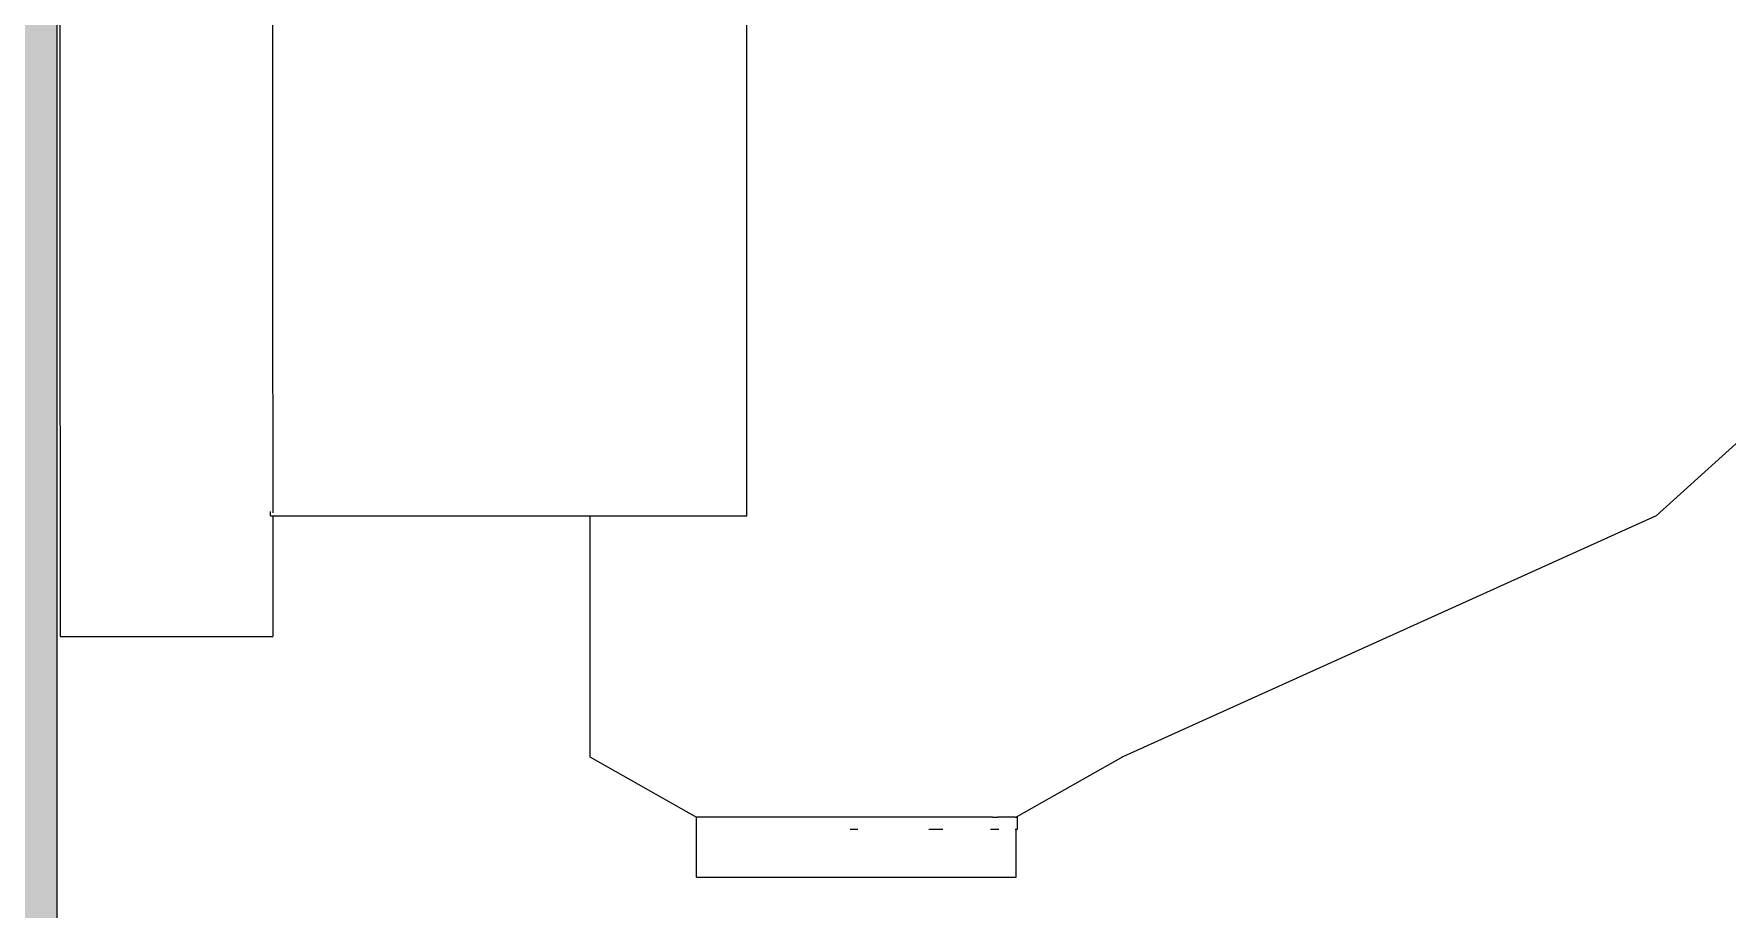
# Model space of a CAD drawing. Header units: millimetres. Extents: x -46169 to 247764, y -86316 to 18123.
# Drawn here: x 237436.7 to 237637.4, y -82491.3 to -82387.5 of the extents above; entities that cross this region are included whole.
import ezdxf

# ---------------------------------------------------------------- set-up
doc = ezdxf.new("R2010")
doc.units = ezdxf.units.MM
doc.header["$MEASUREMENT"] = 0
doc.linetypes.add('Wipeout_Contour', pattern=[1000, 0, -1000])
for name, color, linetype in [('New_A-20-M_Roof', 7, 'Continuous'), ('New_A-25-M_Wall_Int', 7, 'Continuous'), ('New_A-35-M_FFE_Sanitary', 7, 'Continuous')]:
    doc.layers.add(name, color=color, linetype=linetype)
for name, color, linetype, lineweight, true_color in [('New_A-25-M_Wall_Int_Pen_No__107', 7, 'Continuous', 15, 0xa6a6a6), ('New_A-25-M_Wall_Int_Pen_No__27', 7, 'Continuous', 50, 0x2a2a2a), ('New_A-35-M_FFE_Sanitary_Pen_No__75', 7, 'Continuous', 20, 0x606060)]:
    doc.layers.add(name, color=color, linetype=linetype, lineweight=lineweight, true_color=true_color)

# ---------------------------------------------------------------- blocks, each defined once
blk = doc.blocks.new('Section Elem_81_5', base_point=(221877.12, -83027.49))
at = {"color": 254, "linetype": 'Wipeout_Contour', "lineweight": 0, "ltscale": 997328.976935}
blk.add_wipeout([(240783.96, -79427.49), (230618.33, -82957.6), (230624.49, -82975.35), (240841.25, -79427.49)], dxfattribs=at).dxf.layer = 'New_A-20-M_Roof'
blk = doc.blocks.new('Section Elem_119_5', base_point=(221877.12, -83027.49))
at = {"layer": 'New_A-25-M_Wall_Int_Pen_No__107', "linetype": 'Continuous', "lineweight": 0, "true_color": 0xd2d2d2}
blk.add_hatch(color=254, dxfattribs=at).paths.add_polyline_path([(237439.54, -83027.49), (237439.54, -81053.99), (237364.54, -81053.99), (237364.54, -81045.39), (237427.83, -81045.39), (237433.28, -81043.16), (237435.54, -81037.79), (237435.54, -80827.49), (237339.54, -80827.49), (237339.54, -83027.49)])
at = {"layer": 'New_A-25-M_Wall_Int_Pen_No__27', "linetype": 'Continuous'}
blk.add_line((237439.54, -81053.99), (237439.54, -83027.49), dxfattribs=at)
blk = doc.blocks.new('Section Elem_120_5', base_point=(221877.12, -83027.49))
at = {"color": 254, "linetype": 'Wipeout_Contour', "lineweight": 0, "ltscale": 19620256.52847165}
blk.add_wipeout([(237439.54, -82367.43), (237439.54, -83027.49), (237514.72, -83027.49), (237514.72, -82894.33), (237496.07, -82883.78), (237494.42, -82901.79), (237458.42, -82901.79), (237458.42, -82697.49), (237668.44, -82697.49), (237668.44, -82722.49), (237665.65, -82722.49), (237665.65, -82724.49), (237668.44, -82724.49), (237668.44, -83027.49), (237974.37, -83027.49), (237974.37, -80927.49), (238975.38, -80927.49), (238974.61, -80921.65), (238974.61, -80910.99), (238994.57, -80910.99), (238994.57, -80920.34), (238995, -80923.56), (238995.99, -80925.95), (238997.56, -80928), (238999.61, -80929.58), (239002, -80930.57), (239005.21, -80930.99), (239018.46, -80930.99), (239018.46, -80757.52), (237439.54, -80757.52), (237439.54, -81607.71), (237444.94, -81607.71), (237444.94, -81617.49), (237450.5, -81617.49), (237463.3, -81618.93), (237476, -81623.38), (237487.38, -81630.53), (237496.9, -81640.04), (237504.05, -81651.43), (237508.49, -81664.13), (237509.94, -81676.93), (237509.94, -82178.05), (237508.49, -82190.86), (237504.05, -82203.55), (237496.9, -82214.94), (237487.38, -82224.45), (237476, -82231.6), (237463.3, -82236.05), (237450.5, -82237.49), (237444.94, -82237.49), (237444.94, -82247.49), (237439.54, -82247.49), (237439.54, -82287.49), (237739.57, -82287.49), (237739.57, -82330.35), (237723.77, -82330.35), (237692.18, -82387.49), (237628.99, -82444.63), (237565.8, -82473.2), (237553.14, -82480.35), (237553.3, -82480.35), (237553.3, -82481.78), (237553.14, -82481.78), (237553.14, -82487.49), (237515.27, -82487.49), (237515.27, -82480.35), (237502.61, -82473.2), (237502.61, -82444.63), (237465.08, -82444.63), (237465.07, -82451.78), (237465.07, -82444.63), (237465.04, -82444.63), (237465.04, -82458.92), (237439.83, -82458.92), (237439.81, -82451.78), (237439.8, -82416.06), (237439.79, -82387.49), (237439.79, -82367.43)], dxfattribs=at).dxf.layer = 'New_A-25-M_Wall_Int'
at = {"color": 254, "linetype": 'Wipeout_Contour', "lineweight": 0, "ltscale": 754114.901111}
blk.add_wipeout([(237465.02, -82444.63), (237465.03, -82451.78), (237465.03, -82453.91)], dxfattribs=at).dxf.layer = 'New_A-25-M_Wall_Int'
blk = doc.blocks.new('Section Elem_166_5', base_point=(221877.12, -83027.49))
at = {"color": 254, "linetype": 'Wipeout_Contour', "lineweight": 0, "ltscale": 1759324.016935136}
blk.add_wipeout([(237439.79, -82367.43), (237439.79, -82387.49), (237465.01, -82387.49), (237465.01, -82357.49), (237460.7, -82357.49), (237444.54, -82357.49), (237444.54, -82367.43)], dxfattribs=at).dxf.layer = 'New_A-35-M_FFE_Sanitary'
at = {"color": 254, "linetype": 'Wipeout_Contour', "lineweight": 0, "ltscale": 754576.833708}
blk.add_wipeout([(237664.38, -82387.49), (237650.01, -82387.49), (237625.44, -82416.06)], dxfattribs=at).dxf.layer = 'New_A-35-M_FFE_Sanitary'
at = {"color": 254, "linetype": 'Wipeout_Contour', "lineweight": 0, "ltscale": 1005375.124087493}
blk.add_wipeout([(237439.79, -82387.49), (237439.8, -82416.06), (237465.01, -82416.06), (237465.01, -82387.49)], dxfattribs=at).dxf.layer = 'New_A-35-M_FFE_Sanitary'
at = {"color": 254, "linetype": 'Wipeout_Contour', "lineweight": 0, "ltscale": 754574.926599}
blk.add_wipeout([(237664.38, -82387.49), (237625.44, -82416.06), (237637.42, -82416.06)], dxfattribs=at).dxf.layer = 'New_A-35-M_FFE_Sanitary'
at = {"layer": 'New_A-35-M_FFE_Sanitary_Pen_No__75', "linetype": 'Continuous'}
blk.add_line((237439.79, -82367.43), (237439.79, -82387.49), dxfattribs=at)
at = {"color": 254, "linetype": 'Wipeout_Contour', "lineweight": 0, "ltscale": 754534.921938}
blk.add_wipeout([(237650.01, -82387.49), (237633.62, -82387.49), (237611.78, -82416.06)], dxfattribs=at).dxf.layer = 'New_A-35-M_FFE_Sanitary'
at = {"color": 254, "linetype": 'Wipeout_Contour', "lineweight": 0, "ltscale": 2010894.06674585}
blk.add_wipeout([(237465.01, -82416.06), (237439.8, -82416.06), (237439.81, -82451.78), (237465.03, -82451.78), (237465.02, -82444.63), (237464.76, -82444.63), (237464.76, -82444.19), (237465.02, -82444.19)], dxfattribs=at).dxf.layer = 'New_A-35-M_FFE_Sanitary'
at = {"layer": 'New_A-35-M_FFE_Sanitary_Pen_No__75', "linetype": 'Continuous'}
blk.add_line((237439.79, -82387.49), (237439.8, -82416.06), dxfattribs=at)
at = {"color": 254, "linetype": 'Wipeout_Contour', "lineweight": 0, "ltscale": 754537.084407}
blk.add_wipeout([(237650.01, -82387.49), (237611.78, -82416.06), (237625.44, -82416.06)], dxfattribs=at).dxf.layer = 'New_A-35-M_FFE_Sanitary'
at = {"color": 254, "linetype": 'Wipeout_Contour', "lineweight": 0, "ltscale": 1005445.486772151}
blk.add_wipeout([(237465.03, -82451.78), (237439.81, -82451.78), (237439.83, -82458.92), (237465.04, -82458.92)], dxfattribs=at).dxf.layer = 'New_A-35-M_FFE_Sanitary'
at = {"layer": 'New_A-35-M_FFE_Sanitary_Pen_No__75', "linetype": 'Continuous'}
for p, q in [((237439.8, -82416.06), (237439.81, -82451.78)), ((237439.81, -82451.78), (237439.83, -82458.92))]:
    blk.add_line(p, q, dxfattribs=at)
at = {"color": 254, "linetype": 'Wipeout_Contour', "lineweight": 0, "ltscale": 754488.685108}
blk.add_wipeout([(237633.62, -82387.49), (237615.84, -82387.49), (237596.96, -82416.06)], dxfattribs=at).dxf.layer = 'New_A-35-M_FFE_Sanitary'
at = {"color": 254, "linetype": 'Wipeout_Contour', "lineweight": 0, "ltscale": 1005486.694863546}
blk.add_wipeout([(237465.03, -82453.91), (237465.04, -82458.92), (237465.04, -82444.63), (237465.03, -82444.63)], dxfattribs=at).dxf.layer = 'New_A-35-M_FFE_Sanitary'
at = {"layer": 'New_A-35-M_FFE_Sanitary_Pen_No__75', "linetype": 'Continuous'}
for p, q in [((237465.03, -82451.78), (237465.04, -82458.92)), ((237465.06, -82458.92), (237465.07, -82451.78)), ((237439.83, -82458.92), (237465.04, -82458.92))]:
    blk.add_line(p, q, dxfattribs=at)
at = {"color": 254, "linetype": 'Wipeout_Contour', "lineweight": 0, "ltscale": 7289780.296300436}
blk.add_wipeout([(237464.76, -82444.19), (237464.76, -82444.63), (237521.22, -82444.63), (237521.22, -82330.35), (237465.02, -82330.35), (237465.02, -82337.49), (237499.37, -82337.49), (237501.1, -82337.61), (237502.8, -82338.04), (237504.39, -82338.74), (237505.83, -82339.72), (237507.09, -82340.93), (237508.11, -82342.34), (237508.88, -82343.91), (237509.36, -82345.58), (237509.54, -82347.32), (237509.42, -82349.05), (237509, -82350.75), (237508.29, -82352.34), (237507.31, -82353.78), (237506.1, -82355.04), (237504.69, -82356.06), (237503.12, -82356.83), (237501.45, -82357.31), (237499.71, -82357.49), (237465.01, -82357.49), (237465.01, -82387.49), (237465.01, -82416.06), (237465.02, -82444.19)], dxfattribs=at).dxf.layer = 'New_A-35-M_FFE_Sanitary'
at = {"color": 254, "linetype": 'Wipeout_Contour', "lineweight": 0, "ltscale": 754494.646967}
blk.add_wipeout([(237633.62, -82387.49), (237596.96, -82416.06), (237611.78, -82416.06)], dxfattribs=at).dxf.layer = 'New_A-35-M_FFE_Sanitary'
at = {"layer": 'New_A-35-M_FFE_Sanitary_Pen_No__75', "linetype": 'Continuous'}
for p, q in [((237465.01, -82357.49), (237465.01, -82387.49)), ((237465.01, -82387.49), (237465.01, -82416.06)), ((237465.01, -82416.06), (237465.02, -82444.27)), ((237464.76, -82444.63), (237464.76, -82444.1)), ((237465.02, -82444.63), (237465.03, -82451.78)), ((237465.07, -82451.78), (237465.08, -82444.63))]:
    blk.add_line(p, q, dxfattribs=at)
at = {"color": 254, "linetype": 'Wipeout_Contour', "lineweight": 0, "ltscale": 754439.902632}
blk.add_wipeout([(237615.84, -82387.49), (237597.35, -82387.49), (237581.55, -82416.06)], dxfattribs=at).dxf.layer = 'New_A-35-M_FFE_Sanitary'
at = {"color": 254, "linetype": 'Wipeout_Contour', "lineweight": 0, "ltscale": 754602.73675}
blk.add_wipeout([(237659.06, -82416.06), (237654.55, -82416.06), (237624.16, -82444.63)], dxfattribs=at).dxf.layer = 'New_A-35-M_FFE_Sanitary'
at = {"color": 254, "linetype": 'Wipeout_Contour', "lineweight": 0, "ltscale": 754449.24142}
blk.add_wipeout([(237615.84, -82387.49), (237581.55, -82416.06), (237596.96, -82416.06)], dxfattribs=at).dxf.layer = 'New_A-35-M_FFE_Sanitary'
at = {"color": 254, "linetype": 'Wipeout_Contour', "lineweight": 0, "ltscale": 754587.843978}
blk.add_wipeout([(237659.06, -82416.06), (237624.16, -82444.63), (237627.77, -82444.63)], dxfattribs=at).dxf.layer = 'New_A-35-M_FFE_Sanitary'
at = {"color": 254, "linetype": 'Wipeout_Contour', "lineweight": 0, "ltscale": 754390.453045}
blk.add_wipeout([(237597.35, -82387.49), (237578.86, -82387.49), (237566.15, -82416.06)], dxfattribs=at).dxf.layer = 'New_A-35-M_FFE_Sanitary'
at = {"color": 254, "linetype": 'Wipeout_Contour', "lineweight": 0, "ltscale": 754586.126372}
blk.add_wipeout([(237618.32, -82444.63), (237654.55, -82416.06), (237647.25, -82416.06)], dxfattribs=at).dxf.layer = 'New_A-35-M_FFE_Sanitary'
at = {"color": 254, "linetype": 'Wipeout_Contour', "lineweight": 0, "ltscale": 754402.610443}
blk.add_wipeout([(237597.35, -82387.49), (237566.15, -82416.06), (237581.55, -82416.06)], dxfattribs=at).dxf.layer = 'New_A-35-M_FFE_Sanitary'
at = {"color": 254, "linetype": 'Wipeout_Contour', "lineweight": 0, "ltscale": 754574.609599}
blk.add_wipeout([(237618.32, -82444.63), (237624.16, -82444.63), (237654.55, -82416.06)], dxfattribs=at).dxf.layer = 'New_A-35-M_FFE_Sanitary'
at = {"color": 254, "linetype": 'Wipeout_Contour', "lineweight": 0, "ltscale": 754342.238963}
blk.add_wipeout([(237578.86, -82387.49), (237561.08, -82387.49), (237551.33, -82416.06)], dxfattribs=at).dxf.layer = 'New_A-35-M_FFE_Sanitary'
at = {"color": 254, "linetype": 'Wipeout_Contour', "lineweight": 0, "ltscale": 754562.568859}
blk.add_wipeout([(237647.25, -82416.06), (237637.42, -82416.06), (237610.45, -82444.63)], dxfattribs=at).dxf.layer = 'New_A-35-M_FFE_Sanitary'
at = {"color": 254, "linetype": 'Wipeout_Contour', "lineweight": 0, "ltscale": 754356.543562}
blk.add_wipeout([(237578.86, -82387.49), (237551.33, -82416.06), (237566.15, -82416.06)], dxfattribs=at).dxf.layer = 'New_A-35-M_FFE_Sanitary'
at = {"color": 254, "linetype": 'Wipeout_Contour', "lineweight": 0, "ltscale": 754554.704911}
blk.add_wipeout([(237647.25, -82416.06), (237610.45, -82444.63), (237618.32, -82444.63)], dxfattribs=at).dxf.layer = 'New_A-35-M_FFE_Sanitary'
at = {"color": 254, "linetype": 'Wipeout_Contour', "lineweight": 0, "ltscale": 754297.11687}
blk.add_wipeout([(237561.08, -82387.49), (237544.7, -82387.49), (237537.68, -82416.06)], dxfattribs=at).dxf.layer = 'New_A-35-M_FFE_Sanitary'
at = {"color": 254, "linetype": 'Wipeout_Contour', "lineweight": 0, "ltscale": 754532.975179}
blk.add_wipeout([(237600.87, -82444.63), (237637.42, -82416.06), (237625.44, -82416.06)], dxfattribs=at).dxf.layer = 'New_A-35-M_FFE_Sanitary'
at = {"color": 254, "linetype": 'Wipeout_Contour', "lineweight": 0, "ltscale": 754312.80868}
blk.add_wipeout([(237561.08, -82387.49), (237537.68, -82416.06), (237551.33, -82416.06)], dxfattribs=at).dxf.layer = 'New_A-35-M_FFE_Sanitary'
at = {"color": 254, "linetype": 'Wipeout_Contour', "lineweight": 0, "ltscale": 754528.892028}
blk.add_wipeout([(237637.42, -82416.06), (237600.87, -82444.63), (237610.45, -82444.63)], dxfattribs=at).dxf.layer = 'New_A-35-M_FFE_Sanitary'
at = {"color": 254, "linetype": 'Wipeout_Contour', "lineweight": 0, "ltscale": 754256.822831}
blk.add_wipeout([(237525.71, -82416.06), (237544.7, -82387.49), (237530.34, -82387.49)], dxfattribs=at).dxf.layer = 'New_A-35-M_FFE_Sanitary'
at = {"color": 254, "linetype": 'Wipeout_Contour', "lineweight": 0, "ltscale": 754498.486205}
blk.add_wipeout([(237625.44, -82416.06), (237611.78, -82416.06), (237589.95, -82444.63)], dxfattribs=at).dxf.layer = 'New_A-35-M_FFE_Sanitary'
at = {"color": 254, "linetype": 'Wipeout_Contour', "lineweight": 0, "ltscale": 754611.757435}
blk.add_wipeout([(237627.77, -82444.63), (237660.58, -82416.06), (237659.06, -82416.06)], dxfattribs=at).dxf.layer = 'New_A-35-M_FFE_Sanitary'
at = {"color": 254, "linetype": 'Wipeout_Contour', "lineweight": 0, "ltscale": 754273.084697}
blk.add_wipeout([(237544.7, -82387.49), (237525.71, -82416.06), (237537.68, -82416.06)], dxfattribs=at).dxf.layer = 'New_A-35-M_FFE_Sanitary'
at = {"color": 254, "linetype": 'Wipeout_Contour', "lineweight": 0, "ltscale": 754498.160765}
blk.add_wipeout([(237625.44, -82416.06), (237589.95, -82444.63), (237600.87, -82444.63)], dxfattribs=at).dxf.layer = 'New_A-35-M_FFE_Sanitary'
at = {"color": 254, "linetype": 'Wipeout_Contour', "lineweight": 0, "ltscale": 754593.905003}
blk.add_wipeout([(237627.77, -82444.63), (237628.99, -82444.63), (237660.58, -82416.06)], dxfattribs=at).dxf.layer = 'New_A-35-M_FFE_Sanitary'
at = {"color": 254, "linetype": 'Wipeout_Contour', "lineweight": 0, "ltscale": 754227.17143}
blk.add_wipeout([(237521.22, -82387.49), (237521.22, -82405.54), (237530.34, -82387.49)], dxfattribs=at).dxf.layer = 'New_A-35-M_FFE_Sanitary'
at = {"color": 254, "linetype": 'Wipeout_Contour', "lineweight": 0, "ltscale": 754460.430578}
blk.add_wipeout([(237611.78, -82416.06), (237596.96, -82416.06), (237578.09, -82444.63)], dxfattribs=at).dxf.layer = 'New_A-35-M_FFE_Sanitary'
at = {"color": 254, "linetype": 'Wipeout_Contour', "lineweight": 0, "ltscale": 1005654.637067305}
blk.add_wipeout([(237521.22, -82416.06), (237525.71, -82416.06), (237530.34, -82387.49), (237521.22, -82405.54)], dxfattribs=at).dxf.layer = 'New_A-35-M_FFE_Sanitary'
at = {"color": 254, "linetype": 'Wipeout_Contour', "lineweight": 0, "ltscale": 754463.688689}
blk.add_wipeout([(237611.78, -82416.06), (237578.09, -82444.63), (237589.95, -82444.63)], dxfattribs=at).dxf.layer = 'New_A-35-M_FFE_Sanitary'
at = {"color": 254, "linetype": 'Wipeout_Contour', "lineweight": 0, "ltscale": 754420.274224}
blk.add_wipeout([(237596.96, -82416.06), (237581.55, -82416.06), (237565.76, -82444.63)], dxfattribs=at).dxf.layer = 'New_A-35-M_FFE_Sanitary'
at = {"color": 254, "linetype": 'Wipeout_Contour', "lineweight": 0, "ltscale": 754426.798698}
blk.add_wipeout([(237596.96, -82416.06), (237565.76, -82444.63), (237578.09, -82444.63)], dxfattribs=at).dxf.layer = 'New_A-35-M_FFE_Sanitary'
at = {"color": 254, "linetype": 'Wipeout_Contour', "lineweight": 0, "ltscale": 754379.562545}
blk.add_wipeout([(237581.55, -82416.06), (237566.15, -82416.06), (237553.43, -82444.63)], dxfattribs=at).dxf.layer = 'New_A-35-M_FFE_Sanitary'
at = {"color": 254, "linetype": 'Wipeout_Contour', "lineweight": 0, "ltscale": 754388.905809}
blk.add_wipeout([(237581.55, -82416.06), (237553.43, -82444.63), (237565.76, -82444.63)], dxfattribs=at).dxf.layer = 'New_A-35-M_FFE_Sanitary'
at = {"color": 254, "linetype": 'Wipeout_Contour', "lineweight": 0, "ltscale": 754339.863414}
blk.add_wipeout([(237566.15, -82416.06), (237551.33, -82416.06), (237541.58, -82444.63)], dxfattribs=at).dxf.layer = 'New_A-35-M_FFE_Sanitary'
at = {"color": 254, "linetype": 'Wipeout_Contour', "lineweight": 0, "ltscale": 754351.464224}
blk.add_wipeout([(237566.15, -82416.06), (237541.58, -82444.63), (237553.43, -82444.63)], dxfattribs=at).dxf.layer = 'New_A-35-M_FFE_Sanitary'
at = {"color": 254, "linetype": 'Wipeout_Contour', "lineweight": 0, "ltscale": 754302.705214}
blk.add_wipeout([(237530.66, -82444.63), (237551.33, -82416.06), (237537.68, -82416.06)], dxfattribs=at).dxf.layer = 'New_A-35-M_FFE_Sanitary'
at = {"color": 254, "linetype": 'Wipeout_Contour', "lineweight": 0, "ltscale": 754515.066659}
blk.add_wipeout([(237627.77, -82444.63), (237624.16, -82444.63), (237563.38, -82473.2)], dxfattribs=at).dxf.layer = 'New_A-35-M_FFE_Sanitary'
at = {"color": 254, "linetype": 'Wipeout_Contour', "lineweight": 0, "ltscale": 754315.909993}
blk.add_wipeout([(237551.33, -82416.06), (237530.66, -82444.63), (237541.58, -82444.63)], dxfattribs=at).dxf.layer = 'New_A-35-M_FFE_Sanitary'
at = {"color": 254, "linetype": 'Wipeout_Contour', "lineweight": 0, "ltscale": 754469.910033}
blk.add_wipeout([(237627.77, -82444.63), (237563.38, -82473.2), (237565.19, -82473.2)], dxfattribs=at).dxf.layer = 'New_A-35-M_FFE_Sanitary'
at = {"color": 254, "linetype": 'Wipeout_Contour', "lineweight": 0, "ltscale": 1005692.787582069}
blk.add_wipeout([(237521.22, -82444.42), (237537.68, -82416.06), (237525.71, -82416.06), (237521.22, -82443.85)], dxfattribs=at).dxf.layer = 'New_A-35-M_FFE_Sanitary'
at = {"color": 254, "linetype": 'Wipeout_Contour', "lineweight": 0, "ltscale": 754503.413146}
blk.add_wipeout([(237560.46, -82473.2), (237624.16, -82444.63), (237618.32, -82444.63)], dxfattribs=at).dxf.layer = 'New_A-35-M_FFE_Sanitary'
at = {"color": 254, "linetype": 'Wipeout_Contour', "lineweight": 0, "ltscale": 1005707.133537543}
blk.add_wipeout([(237521.22, -82444.42), (237521.22, -82444.63), (237530.66, -82444.63), (237537.68, -82416.06)], dxfattribs=at).dxf.layer = 'New_A-35-M_FFE_Sanitary'
at = {"color": 254, "linetype": 'Wipeout_Contour', "lineweight": 0, "ltscale": 754462.025866}
blk.add_wipeout([(237624.16, -82444.63), (237560.46, -82473.2), (237563.38, -82473.2)], dxfattribs=at).dxf.layer = 'New_A-35-M_FFE_Sanitary'
at = {"color": 254, "linetype": 'Wipeout_Contour', "lineweight": 0, "ltscale": 754248.357918}
blk.add_wipeout([(237521.22, -82426.36), (237525.71, -82416.06), (237521.22, -82416.06)], dxfattribs=at).dxf.layer = 'New_A-35-M_FFE_Sanitary'
at = {"color": 254, "linetype": 'Wipeout_Contour', "lineweight": 0, "ltscale": 754486.779332}
blk.add_wipeout([(237556.53, -82473.2), (237618.32, -82444.63), (237610.45, -82444.63)], dxfattribs=at).dxf.layer = 'New_A-35-M_FFE_Sanitary'
at = {"color": 254, "linetype": 'Wipeout_Contour', "lineweight": 0, "ltscale": 754257.590407}
blk.add_wipeout([(237521.22, -82443.85), (237525.71, -82416.06), (237521.22, -82426.36)], dxfattribs=at).dxf.layer = 'New_A-35-M_FFE_Sanitary'
at = {"color": 254, "linetype": 'Wipeout_Contour', "lineweight": 0, "ltscale": 754450.010105}
blk.add_wipeout([(237618.32, -82444.63), (237556.53, -82473.2), (237560.46, -82473.2)], dxfattribs=at).dxf.layer = 'New_A-35-M_FFE_Sanitary'
at = {"color": 254, "linetype": 'Wipeout_Contour', "lineweight": 0, "ltscale": 754465.806625}
blk.add_wipeout([(237551.74, -82473.2), (237610.45, -82444.63), (237600.87, -82444.63)], dxfattribs=at).dxf.layer = 'New_A-35-M_FFE_Sanitary'
at = {"color": 254, "linetype": 'Wipeout_Contour', "lineweight": 0, "ltscale": 754434.322096}
blk.add_wipeout([(237610.45, -82444.63), (237551.74, -82473.2), (237556.53, -82473.2)], dxfattribs=at).dxf.layer = 'New_A-35-M_FFE_Sanitary'
at = {"color": 254, "linetype": 'Wipeout_Contour', "lineweight": 0, "ltscale": 754441.304976}
blk.add_wipeout([(237546.27, -82473.2), (237600.87, -82444.63), (237589.95, -82444.63)], dxfattribs=at).dxf.layer = 'New_A-35-M_FFE_Sanitary'
at = {"color": 254, "linetype": 'Wipeout_Contour', "lineweight": 0, "ltscale": 754415.565848}
blk.add_wipeout([(237600.87, -82444.63), (237546.27, -82473.2), (237551.74, -82473.2)], dxfattribs=at).dxf.layer = 'New_A-35-M_FFE_Sanitary'
at = {"color": 254, "linetype": 'Wipeout_Contour', "lineweight": 0, "ltscale": 754414.21649}
blk.add_wipeout([(237540.34, -82473.2), (237589.95, -82444.63), (237578.09, -82444.63)], dxfattribs=at).dxf.layer = 'New_A-35-M_FFE_Sanitary'
at = {"color": 254, "linetype": 'Wipeout_Contour', "lineweight": 0, "ltscale": 754394.461311}
blk.add_wipeout([(237589.95, -82444.63), (237540.34, -82473.2), (237546.27, -82473.2)], dxfattribs=at).dxf.layer = 'New_A-35-M_FFE_Sanitary'
at = {"color": 254, "linetype": 'Wipeout_Contour', "lineweight": 0, "ltscale": 754385.584512}
blk.add_wipeout([(237534.18, -82473.2), (237578.09, -82444.63), (237565.76, -82444.63)], dxfattribs=at).dxf.layer = 'New_A-35-M_FFE_Sanitary'
at = {"color": 254, "linetype": 'Wipeout_Contour', "lineweight": 0, "ltscale": 754371.817028}
blk.add_wipeout([(237578.09, -82444.63), (237534.18, -82473.2), (237540.34, -82473.2)], dxfattribs=at).dxf.layer = 'New_A-35-M_FFE_Sanitary'
at = {"color": 254, "linetype": 'Wipeout_Contour', "lineweight": 0, "ltscale": 754356.512676}
blk.add_wipeout([(237528.02, -82473.2), (237565.76, -82444.63), (237553.43, -82444.63)], dxfattribs=at).dxf.layer = 'New_A-35-M_FFE_Sanitary'
at = {"color": 254, "linetype": 'Wipeout_Contour', "lineweight": 0, "ltscale": 754348.502642}
blk.add_wipeout([(237565.76, -82444.63), (237528.02, -82473.2), (237534.18, -82473.2)], dxfattribs=at).dxf.layer = 'New_A-35-M_FFE_Sanitary'
at = {"color": 254, "linetype": 'Wipeout_Contour', "lineweight": 0, "ltscale": 754328.121508}
blk.add_wipeout([(237522.09, -82473.2), (237553.43, -82444.63), (237541.58, -82444.63)], dxfattribs=at).dxf.layer = 'New_A-35-M_FFE_Sanitary'
at = {"color": 254, "linetype": 'Wipeout_Contour', "lineweight": 0, "ltscale": 754521.291297}
blk.add_wipeout([(237565.19, -82473.2), (237628.99, -82444.63), (237627.77, -82444.63)], dxfattribs=at).dxf.layer = 'New_A-35-M_FFE_Sanitary'
at = {"color": 254, "linetype": 'Wipeout_Contour', "lineweight": 0, "ltscale": 754325.412479}
blk.add_wipeout([(237553.43, -82444.63), (237522.09, -82473.2), (237528.02, -82473.2)], dxfattribs=at).dxf.layer = 'New_A-35-M_FFE_Sanitary'
at = {"color": 254, "linetype": 'Wipeout_Contour', "lineweight": 0, "ltscale": 754473.361057}
blk.add_wipeout([(237628.99, -82444.63), (237565.19, -82473.2), (237565.8, -82473.2)], dxfattribs=at).dxf.layer = 'New_A-35-M_FFE_Sanitary'
at = {"layer": 'New_A-35-M_FFE_Sanitary_Pen_No__75', "linetype": 'Continuous'}
blk.add_line((237660.58, -82416.06), (237628.99, -82444.63), dxfattribs=at)
at = {"color": 254, "linetype": 'Wipeout_Contour', "lineweight": 0, "ltscale": 754301.505831}
blk.add_wipeout([(237530.66, -82444.63), (237516.63, -82473.2), (237541.58, -82444.63)], dxfattribs=at).dxf.layer = 'New_A-35-M_FFE_Sanitary'
at = {"color": 254, "linetype": 'Wipeout_Contour', "lineweight": 0, "ltscale": 754408.635946}
blk.add_wipeout([(237551.7, -82480.35), (237565.19, -82473.2), (237563.38, -82473.2)], dxfattribs=at).dxf.layer = 'New_A-35-M_FFE_Sanitary'
at = {"color": 254, "linetype": 'Wipeout_Contour', "lineweight": 0, "ltscale": 754303.43208}
blk.add_wipeout([(237541.58, -82444.63), (237516.63, -82473.2), (237522.09, -82473.2)], dxfattribs=at).dxf.layer = 'New_A-35-M_FFE_Sanitary'
at = {"color": 254, "linetype": 'Wipeout_Contour', "lineweight": 0, "ltscale": 754402.027139}
blk.add_wipeout([(237565.19, -82473.2), (237551.7, -82480.35), (237552.77, -82480.35)], dxfattribs=at).dxf.layer = 'New_A-35-M_FFE_Sanitary'
at = {"color": 254, "linetype": 'Wipeout_Contour', "lineweight": 0, "ltscale": 754277.69288}
blk.add_wipeout([(237511.85, -82473.2), (237530.66, -82444.63), (237521.09, -82444.63)], dxfattribs=at).dxf.layer = 'New_A-35-M_FFE_Sanitary'
at = {"color": 254, "linetype": 'Wipeout_Contour', "lineweight": 0, "ltscale": 754402.597369}
blk.add_wipeout([(237549.94, -82480.35), (237563.38, -82473.2), (237560.46, -82473.2)], dxfattribs=at).dxf.layer = 'New_A-35-M_FFE_Sanitary'
at = {"color": 254, "linetype": 'Wipeout_Contour', "lineweight": 0, "ltscale": 754283.402889}
blk.add_wipeout([(237530.66, -82444.63), (237511.85, -82473.2), (237516.63, -82473.2)], dxfattribs=at).dxf.layer = 'New_A-35-M_FFE_Sanitary'
at = {"color": 254, "linetype": 'Wipeout_Contour', "lineweight": 0, "ltscale": 754397.604522}
blk.add_wipeout([(237563.38, -82473.2), (237549.94, -82480.35), (237551.7, -82480.35)], dxfattribs=at).dxf.layer = 'New_A-35-M_FFE_Sanitary'
at = {"color": 254, "linetype": 'Wipeout_Contour', "lineweight": 0, "ltscale": 754257.605329}
blk.add_wipeout([(237513.24, -82444.63), (237507.92, -82473.2), (237521.09, -82444.63)], dxfattribs=at).dxf.layer = 'New_A-35-M_FFE_Sanitary'
at = {"color": 254, "linetype": 'Wipeout_Contour', "lineweight": 0, "ltscale": 754393.978402}
blk.add_wipeout([(237547.59, -82480.35), (237560.46, -82473.2), (237556.53, -82473.2)], dxfattribs=at).dxf.layer = 'New_A-35-M_FFE_Sanitary'
at = {"color": 254, "linetype": 'Wipeout_Contour', "lineweight": 0, "ltscale": 754266.08972}
blk.add_wipeout([(237521.09, -82444.63), (237507.92, -82473.2), (237511.85, -82473.2)], dxfattribs=at).dxf.layer = 'New_A-35-M_FFE_Sanitary'
at = {"color": 254, "linetype": 'Wipeout_Contour', "lineweight": 0, "ltscale": 754390.913627}
blk.add_wipeout([(237560.46, -82473.2), (237547.59, -82480.35), (237549.94, -82480.35)], dxfattribs=at).dxf.layer = 'New_A-35-M_FFE_Sanitary'
at = {"layer": 'New_A-35-M_FFE_Sanitary_Pen_No__75', "linetype": 'Continuous'}
blk.add_line((237521.22, -82444.63), (237521.22, -82330.35), dxfattribs=at)
at = {"color": 254, "linetype": 'Wipeout_Contour', "lineweight": 0, "ltscale": 754242.028123}
blk.add_wipeout([(237507.4, -82444.63), (237505, -82473.2), (237513.24, -82444.63)], dxfattribs=at).dxf.layer = 'New_A-35-M_FFE_Sanitary'
at = {"color": 254, "linetype": 'Wipeout_Contour', "lineweight": 0, "ltscale": 754383.120497}
blk.add_wipeout([(237544.72, -82480.35), (237556.53, -82473.2), (237551.74, -82473.2)], dxfattribs=at).dxf.layer = 'New_A-35-M_FFE_Sanitary'
at = {"color": 254, "linetype": 'Wipeout_Contour', "lineweight": 0, "ltscale": 754252.154907}
blk.add_wipeout([(237513.24, -82444.63), (237505, -82473.2), (237507.92, -82473.2)], dxfattribs=at).dxf.layer = 'New_A-35-M_FFE_Sanitary'
at = {"color": 254, "linetype": 'Wipeout_Contour', "lineweight": 0, "ltscale": 754382.204946}
blk.add_wipeout([(237556.53, -82473.2), (237544.72, -82480.35), (237547.59, -82480.35)], dxfattribs=at).dxf.layer = 'New_A-35-M_FFE_Sanitary'
at = {"color": 254, "linetype": 'Wipeout_Contour', "lineweight": 0, "ltscale": 754231.571956}
blk.add_wipeout([(237503.21, -82473.2), (237507.4, -82444.63), (237503.81, -82444.63)], dxfattribs=at).dxf.layer = 'New_A-35-M_FFE_Sanitary'
at = {"color": 254, "linetype": 'Wipeout_Contour', "lineweight": 0, "ltscale": 754370.457035}
blk.add_wipeout([(237541.44, -82480.35), (237551.74, -82473.2), (237546.27, -82473.2)], dxfattribs=at).dxf.layer = 'New_A-35-M_FFE_Sanitary'
at = {"color": 254, "linetype": 'Wipeout_Contour', "lineweight": 0, "ltscale": 754411.852765}
blk.add_wipeout([(237565.8, -82473.2), (237565.19, -82473.2), (237552.77, -82480.35)], dxfattribs=at).dxf.layer = 'New_A-35-M_FFE_Sanitary'
at = {"color": 254, "linetype": 'Wipeout_Contour', "lineweight": 0, "ltscale": 754242.126414}
blk.add_wipeout([(237503.21, -82473.2), (237505, -82473.2), (237507.4, -82444.63)], dxfattribs=at).dxf.layer = 'New_A-35-M_FFE_Sanitary'
at = {"color": 254, "linetype": 'Wipeout_Contour', "lineweight": 0, "ltscale": 754371.802962}
blk.add_wipeout([(237551.74, -82473.2), (237541.44, -82480.35), (237544.72, -82480.35)], dxfattribs=at).dxf.layer = 'New_A-35-M_FFE_Sanitary'
at = {"color": 254, "linetype": 'Wipeout_Contour', "lineweight": 0, "ltscale": 754404.017073}
blk.add_wipeout([(237565.8, -82473.2), (237552.77, -82480.35), (237553.14, -82480.35)], dxfattribs=at).dxf.layer = 'New_A-35-M_FFE_Sanitary'
at = {"layer": 'New_A-35-M_FFE_Sanitary_Pen_No__75', "linetype": 'Continuous'}
blk.add_line((237628.99, -82444.63), (237565.8, -82473.2), dxfattribs=at)
at = {"color": 254, "linetype": 'Wipeout_Contour', "lineweight": 0, "ltscale": 754226.607921}
blk.add_wipeout([(237503.81, -82444.63), (237502.61, -82444.63), (237502.61, -82473.2)], dxfattribs=at).dxf.layer = 'New_A-35-M_FFE_Sanitary'
at = {"color": 254, "linetype": 'Wipeout_Contour', "lineweight": 0, "ltscale": 754356.505536}
blk.add_wipeout([(237540.34, -82473.2), (237537.89, -82480.35), (237546.27, -82473.2)], dxfattribs=at).dxf.layer = 'New_A-35-M_FFE_Sanitary'
at = {"color": 254, "linetype": 'Wipeout_Contour', "lineweight": 0, "ltscale": 1508792.380997818}
blk.add_wipeout([(237552.77, -82480.35), (237552.77, -82487.49), (237553.14, -82487.49), (237553.14, -82481.78), (237553.04, -82481.78), (237553.04, -82480.35)], dxfattribs=at).dxf.layer = 'New_A-35-M_FFE_Sanitary'
at = {"color": 254, "linetype": 'Wipeout_Contour', "lineweight": 0, "ltscale": 754236.404601}
blk.add_wipeout([(237503.81, -82444.63), (237502.61, -82473.2), (237503.21, -82473.2)], dxfattribs=at).dxf.layer = 'New_A-35-M_FFE_Sanitary'
at = {"color": 254, "linetype": 'Wipeout_Contour', "lineweight": 0, "ltscale": 754360.091562}
blk.add_wipeout([(237546.27, -82473.2), (237537.89, -82480.35), (237541.44, -82480.35)], dxfattribs=at).dxf.layer = 'New_A-35-M_FFE_Sanitary'
at = {"layer": 'New_A-35-M_FFE_Sanitary_Pen_No__75', "linetype": 'Continuous'}
blk.add_line((237464.76, -82444.63), (237521.22, -82444.63), dxfattribs=at)
at = {"color": 254, "linetype": 'Wipeout_Contour', "lineweight": 0, "ltscale": 754341.865572}
blk.add_wipeout([(237534.18, -82473.2), (237534.2, -82480.35), (237540.34, -82473.2)], dxfattribs=at).dxf.layer = 'New_A-35-M_FFE_Sanitary'
at = {"color": 254, "linetype": 'Wipeout_Contour', "lineweight": 0, "ltscale": 754347.477754}
blk.add_wipeout([(237534.2, -82480.35), (237537.89, -82480.35), (237540.34, -82473.2)], dxfattribs=at).dxf.layer = 'New_A-35-M_FFE_Sanitary'
at = {"color": 254, "linetype": 'Wipeout_Contour', "lineweight": 0, "ltscale": 754326.351294}
blk.add_wipeout([(237528.02, -82473.2), (237530.5, -82480.35), (237534.18, -82473.2)], dxfattribs=at).dxf.layer = 'New_A-35-M_FFE_Sanitary'
at = {"color": 254, "linetype": 'Wipeout_Contour', "lineweight": 0, "ltscale": 754311.182042}
blk.add_wipeout([(237522.09, -82473.2), (237526.95, -82480.35), (237528.02, -82473.2)], dxfattribs=at).dxf.layer = 'New_A-35-M_FFE_Sanitary'
at = {"color": 254, "linetype": 'Wipeout_Contour', "lineweight": 0, "ltscale": 754334.301482}
blk.add_wipeout([(237530.5, -82480.35), (237534.2, -82480.35), (237534.18, -82473.2)], dxfattribs=at).dxf.layer = 'New_A-35-M_FFE_Sanitary'
at = {"color": 254, "linetype": 'Wipeout_Contour', "lineweight": 0, "ltscale": 754297.37702}
blk.add_wipeout([(237522.09, -82473.2), (237516.63, -82473.2), (237523.68, -82480.35)], dxfattribs=at).dxf.layer = 'New_A-35-M_FFE_Sanitary'
at = {"color": 254, "linetype": 'Wipeout_Contour', "lineweight": 0, "ltscale": 754322.290349}
blk.add_wipeout([(237526.95, -82480.35), (237530.5, -82480.35), (237528.02, -82473.2)], dxfattribs=at).dxf.layer = 'New_A-35-M_FFE_Sanitary'
at = {"color": 254, "linetype": 'Wipeout_Contour', "lineweight": 0, "ltscale": 754285.215686}
blk.add_wipeout([(237516.63, -82473.2), (237511.85, -82473.2), (237520.81, -82480.35)], dxfattribs=at).dxf.layer = 'New_A-35-M_FFE_Sanitary'
at = {"color": 254, "linetype": 'Wipeout_Contour', "lineweight": 0, "ltscale": 754310.220414}
blk.add_wipeout([(237522.09, -82473.2), (237523.68, -82480.35), (237526.95, -82480.35)], dxfattribs=at).dxf.layer = 'New_A-35-M_FFE_Sanitary'
at = {"color": 254, "linetype": 'Wipeout_Contour', "lineweight": 0, "ltscale": 754299.008123}
blk.add_wipeout([(237523.68, -82480.35), (237516.63, -82473.2), (237520.81, -82480.35)], dxfattribs=at).dxf.layer = 'New_A-35-M_FFE_Sanitary'
at = {"color": 254, "linetype": 'Wipeout_Contour', "lineweight": 0, "ltscale": 754274.914591}
blk.add_wipeout([(237511.85, -82473.2), (237507.92, -82473.2), (237518.45, -82480.35)], dxfattribs=at).dxf.layer = 'New_A-35-M_FFE_Sanitary'
at = {"color": 254, "linetype": 'Wipeout_Contour', "lineweight": 0, "ltscale": 754289.416723}
blk.add_wipeout([(237520.81, -82480.35), (237511.85, -82473.2), (237518.45, -82480.35)], dxfattribs=at).dxf.layer = 'New_A-35-M_FFE_Sanitary'
at = {"color": 254, "linetype": 'Wipeout_Contour', "lineweight": 0, "ltscale": 754266.915848}
blk.add_wipeout([(237507.92, -82473.2), (237505, -82473.2), (237516.7, -82480.35)], dxfattribs=at).dxf.layer = 'New_A-35-M_FFE_Sanitary'
at = {"color": 254, "linetype": 'Wipeout_Contour', "lineweight": 0, "ltscale": 754281.740039}
blk.add_wipeout([(237507.92, -82473.2), (237516.7, -82480.35), (237518.45, -82480.35)], dxfattribs=at).dxf.layer = 'New_A-35-M_FFE_Sanitary'
at = {"color": 254, "linetype": 'Wipeout_Contour', "lineweight": 0, "ltscale": 754261.549537}
blk.add_wipeout([(237505, -82473.2), (237503.21, -82473.2), (237515.63, -82480.35)], dxfattribs=at).dxf.layer = 'New_A-35-M_FFE_Sanitary'
at = {"color": 254, "linetype": 'Wipeout_Contour', "lineweight": 0, "ltscale": 754276.247023}
blk.add_wipeout([(237516.7, -82480.35), (237505, -82473.2), (237515.63, -82480.35)], dxfattribs=at).dxf.layer = 'New_A-35-M_FFE_Sanitary'
at = {"color": 254, "linetype": 'Wipeout_Contour', "lineweight": 0, "ltscale": 754259.034664}
blk.add_wipeout([(237503.21, -82473.2), (237502.61, -82473.2), (237515.27, -82480.35)], dxfattribs=at).dxf.layer = 'New_A-35-M_FFE_Sanitary'
at = {"color": 254, "linetype": 'Wipeout_Contour', "lineweight": 0, "ltscale": 754273.133962}
blk.add_wipeout([(237503.21, -82473.2), (237515.27, -82480.35), (237515.63, -82480.35)], dxfattribs=at).dxf.layer = 'New_A-35-M_FFE_Sanitary'
at = {"layer": 'New_A-35-M_FFE_Sanitary_Pen_No__75', "linetype": 'Continuous'}
blk.add_line((237502.61, -82444.63), (237502.61, -82473.2), dxfattribs=at)
at = {"color": 254, "linetype": 'Wipeout_Contour', "lineweight": 0, "ltscale": 1005721.109759013}
blk.add_wipeout([(237515.27, -82487.49), (237515.63, -82487.49), (237515.63, -82480.35), (237515.27, -82480.35)], dxfattribs=at).dxf.layer = 'New_A-35-M_FFE_Sanitary'
at = {"color": 254, "linetype": 'Wipeout_Contour', "lineweight": 0, "ltscale": 1005723.828473106}
blk.add_wipeout([(237515.63, -82487.49), (237516.7, -82487.49), (237516.7, -82480.35), (237515.63, -82480.35)], dxfattribs=at).dxf.layer = 'New_A-35-M_FFE_Sanitary'
at = {"layer": 'New_A-35-M_FFE_Sanitary_Pen_No__75', "linetype": 'Continuous'}
for p, q in [((237502.61, -82473.2), (237515.27, -82480.35)), ((237515.63, -82480.35), (237515.27, -82480.35)), ((237515.27, -82487.49), (237515.27, -82480.35)), ((237515.27, -82487.49), (237515.63, -82487.49))]:
    blk.add_line(p, q, dxfattribs=at)
at = {"color": 254, "linetype": 'Wipeout_Contour', "lineweight": 0, "ltscale": 1005729.166396805}
blk.add_wipeout([(237516.7, -82487.49), (237518.45, -82487.49), (237518.45, -82480.35), (237516.7, -82480.35)], dxfattribs=at).dxf.layer = 'New_A-35-M_FFE_Sanitary'
at = {"layer": 'New_A-35-M_FFE_Sanitary_Pen_No__75', "linetype": 'Continuous'}
for p, q in [((237516.7, -82480.35), (237515.63, -82480.35)), ((237515.63, -82487.49), (237516.7, -82487.49))]:
    blk.add_line(p, q, dxfattribs=at)
at = {"color": 254, "linetype": 'Wipeout_Contour', "lineweight": 0, "ltscale": 1005736.918824738}
blk.add_wipeout([(237518.45, -82487.49), (237520.81, -82487.49), (237520.81, -82480.35), (237518.45, -82480.35)], dxfattribs=at).dxf.layer = 'New_A-35-M_FFE_Sanitary'
at = {"layer": 'New_A-35-M_FFE_Sanitary_Pen_No__75', "linetype": 'Continuous'}
for p, q in [((237518.45, -82480.35), (237516.7, -82480.35)), ((237516.7, -82487.49), (237518.45, -82487.49))]:
    blk.add_line(p, q, dxfattribs=at)
at = {"color": 254, "linetype": 'Wipeout_Contour', "lineweight": 0, "ltscale": 1005746.788142516}
blk.add_wipeout([(237520.81, -82487.49), (237523.68, -82487.49), (237523.68, -82480.35), (237520.81, -82480.35)], dxfattribs=at).dxf.layer = 'New_A-35-M_FFE_Sanitary'
at = {"layer": 'New_A-35-M_FFE_Sanitary_Pen_No__75', "linetype": 'Continuous'}
for p, q in [((237520.81, -82480.35), (237518.45, -82480.35)), ((237518.45, -82487.49), (237520.81, -82487.49))]:
    blk.add_line(p, q, dxfattribs=at)
at = {"color": 254, "linetype": 'Wipeout_Contour', "lineweight": 0, "ltscale": 1005758.393348053}
blk.add_wipeout([(237523.68, -82487.49), (237526.95, -82487.49), (237526.95, -82480.35), (237523.68, -82480.35)], dxfattribs=at).dxf.layer = 'New_A-35-M_FFE_Sanitary'
at = {"layer": 'New_A-35-M_FFE_Sanitary_Pen_No__75', "linetype": 'Continuous'}
for p, q in [((237523.68, -82480.35), (237520.81, -82480.35)), ((237520.81, -82487.49), (237523.68, -82487.49))]:
    blk.add_line(p, q, dxfattribs=at)
at = {"color": 254, "linetype": 'Wipeout_Contour', "lineweight": 0, "ltscale": 1005771.287910081}
blk.add_wipeout([(237526.95, -82487.49), (237530.5, -82487.49), (237530.5, -82480.35), (237526.95, -82480.35)], dxfattribs=at).dxf.layer = 'New_A-35-M_FFE_Sanitary'
at = {"layer": 'New_A-35-M_FFE_Sanitary_Pen_No__75', "linetype": 'Continuous'}
for p, q in [((237526.95, -82480.35), (237523.68, -82480.35)), ((237523.68, -82487.49), (237526.95, -82487.49))]:
    blk.add_line(p, q, dxfattribs=at)
at = {"color": 254, "linetype": 'Wipeout_Contour', "lineweight": 0, "ltscale": 1005784.978820141}
blk.add_wipeout([(237530.5, -82487.49), (237534.2, -82487.49), (237534.2, -82480.35), (237530.5, -82480.35)], dxfattribs=at).dxf.layer = 'New_A-35-M_FFE_Sanitary'
at = {"layer": 'New_A-35-M_FFE_Sanitary_Pen_No__75', "linetype": 'Continuous'}
for p, q in [((237530.5, -82480.35), (237526.95, -82480.35)), ((237526.95, -82487.49), (237530.5, -82487.49))]:
    blk.add_line(p, q, dxfattribs=at)
at = {"color": 254, "linetype": 'Wipeout_Contour', "lineweight": 0, "ltscale": 1005798.939690251}
blk.add_wipeout([(237534.2, -82487.49), (237537.89, -82487.49), (237537.89, -82480.35), (237534.2, -82480.35)], dxfattribs=at).dxf.layer = 'New_A-35-M_FFE_Sanitary'
at = {"layer": 'New_A-35-M_FFE_Sanitary_Pen_No__75', "linetype": 'Continuous'}
for p, q in [((237534.2, -82480.35), (237530.5, -82480.35)), ((237533.46, -82481.78), (237534.39, -82481.78)), ((237530.5, -82487.49), (237534.2, -82487.49))]:
    blk.add_line(p, q, dxfattribs=at)
at = {"color": 254, "linetype": 'Wipeout_Contour', "lineweight": 0, "ltscale": 1005812.632189643}
blk.add_wipeout([(237537.89, -82487.49), (237541.44, -82487.49), (237541.44, -82480.35), (237537.89, -82480.35)], dxfattribs=at).dxf.layer = 'New_A-35-M_FFE_Sanitary'
at = {"layer": 'New_A-35-M_FFE_Sanitary_Pen_No__75', "linetype": 'Continuous'}
for p, q in [((237537.89, -82480.35), (237534.2, -82480.35)), ((237534.2, -82487.49), (237537.89, -82487.49))]:
    blk.add_line(p, q, dxfattribs=at)
at = {"color": 254, "linetype": 'Wipeout_Contour', "lineweight": 0, "ltscale": 2011648.441848809}
blk.add_wipeout([(237543.23, -82480.35), (237541.44, -82480.35), (237541.44, -82487.49), (237544.72, -82487.49), (237544.72, -82480.35), (237544.2, -82480.35), (237544.2, -82481.78), (237543.23, -82481.78)], dxfattribs=at).dxf.layer = 'New_A-35-M_FFE_Sanitary'
at = {"layer": 'New_A-35-M_FFE_Sanitary_Pen_No__75', "linetype": 'Continuous'}
for p, q in [((237541.44, -82480.35), (237537.89, -82480.35)), ((237537.89, -82487.49), (237541.44, -82487.49))]:
    blk.add_line(p, q, dxfattribs=at)
at = {"color": 254, "linetype": 'Wipeout_Contour', "lineweight": 0, "ltscale": 1005837.140769171}
blk.add_wipeout([(237544.72, -82487.49), (237547.59, -82487.49), (237547.59, -82480.35), (237544.72, -82480.35)], dxfattribs=at).dxf.layer = 'New_A-35-M_FFE_Sanitary'
at = {"layer": 'New_A-35-M_FFE_Sanitary_Pen_No__75', "linetype": 'Continuous'}
blk.add_line((237541.44, -82487.49), (237544.72, -82487.49), dxfattribs=at)
at = {"color": 254, "linetype": 'Wipeout_Contour', "lineweight": 0, "ltscale": 1005823.496148308}
blk.add_wipeout([(237543.84, -82480.35), (237543.23, -82480.35), (237543.23, -82481.78), (237543.84, -82481.78)], dxfattribs=at).dxf.layer = 'New_A-35-M_FFE_Sanitary'
at = {"color": 254, "linetype": 'Wipeout_Contour', "lineweight": 0, "ltscale": 1005847.014613328}
blk.add_wipeout([(237547.59, -82487.49), (237549.94, -82487.49), (237549.94, -82480.35), (237547.59, -82480.35)], dxfattribs=at).dxf.layer = 'New_A-35-M_FFE_Sanitary'
at = {"layer": 'New_A-35-M_FFE_Sanitary_Pen_No__75', "linetype": 'Continuous'}
blk.add_line((237544.72, -82487.49), (237547.59, -82487.49), dxfattribs=at)
at = {"color": 254, "linetype": 'Wipeout_Contour', "lineweight": 0, "ltscale": 1005825.326257985}
blk.add_wipeout([(237543.84, -82481.78), (237544.2, -82481.78), (237544.2, -82480.35), (237543.84, -82480.35)], dxfattribs=at).dxf.layer = 'New_A-35-M_FFE_Sanitary'
at = {"color": 254, "linetype": 'Wipeout_Contour', "lineweight": 0, "ltscale": 2011704.953502473}
blk.add_wipeout([(237549.94, -82480.35), (237549.94, -82487.49), (237551.7, -82487.49), (237551.7, -82480.35), (237551.02, -82480.35), (237551.02, -82481.78), (237550.22, -82481.78), (237550.22, -82480.35)], dxfattribs=at).dxf.layer = 'New_A-35-M_FFE_Sanitary'
at = {"layer": 'New_A-35-M_FFE_Sanitary_Pen_No__75', "linetype": 'Continuous'}
for p, q in [((237544.72, -82480.35), (237541.44, -82480.35)), ((237547.59, -82480.35), (237544.72, -82480.35)), ((237542.81, -82481.78), (237543.84, -82481.78)), ((237543.84, -82481.78), (237544.44, -82481.78)), ((237547.59, -82487.49), (237549.94, -82487.49))]:
    blk.add_line(p, q, dxfattribs=at)
at = {"color": 254, "linetype": 'Wipeout_Contour', "lineweight": 0, "ltscale": 1005860.119055979}
blk.add_wipeout([(237551.7, -82487.49), (237552.77, -82487.49), (237552.77, -82480.35), (237551.7, -82480.35)], dxfattribs=at).dxf.layer = 'New_A-35-M_FFE_Sanitary'
at = {"layer": 'New_A-35-M_FFE_Sanitary_Pen_No__75', "linetype": 'Continuous'}
for p, q in [((237549.94, -82487.49), (237551.7, -82487.49)), ((237551.7, -82487.49), (237552.77, -82487.49)), ((237552.77, -82487.49), (237553.14, -82487.49))]:
    blk.add_line(p, q, dxfattribs=at)
at = {"color": 254, "linetype": 'Wipeout_Contour', "lineweight": 0, "ltscale": 1005849.797567159}
blk.add_wipeout([(237550.22, -82481.78), (237550.77, -82481.78), (237550.77, -82480.35), (237550.22, -82480.35)], dxfattribs=at).dxf.layer = 'New_A-35-M_FFE_Sanitary'
at = {"color": 254, "linetype": 'Wipeout_Contour', "lineweight": 0, "ltscale": 1005859.91581271}
blk.add_wipeout([(237553.3, -82480.35), (237553.04, -82480.35), (237553.04, -82481.78), (237553.3, -82481.78)], dxfattribs=at).dxf.layer = 'New_A-35-M_FFE_Sanitary'
at = {"layer": 'New_A-35-M_FFE_Sanitary_Pen_No__75', "linetype": 'Continuous'}
for p, q in [((237565.8, -82473.2), (237553.14, -82480.35)), ((237553.03, -82480.35), (237552.77, -82480.35)), ((237553.03, -82480.35), (237553.3, -82480.35)), ((237553.3, -82481.78), (237553.3, -82480.35)), ((237553.03, -82481.78), (237553.3, -82481.78)), ((237553.14, -82487.49), (237553.14, -82481.78))]:
    blk.add_line(p, q, dxfattribs=at)
at = {"color": 254, "linetype": 'Wipeout_Contour', "lineweight": 0, "ltscale": 1005851.304027916}
blk.add_wipeout([(237550.77, -82481.78), (237551.02, -82481.78), (237551.02, -82480.35), (237550.77, -82480.35)], dxfattribs=at).dxf.layer = 'New_A-35-M_FFE_Sanitary'
at = {"layer": 'New_A-35-M_FFE_Sanitary_Pen_No__75', "linetype": 'Continuous'}
for p, q in [((237549.94, -82480.35), (237547.59, -82480.35)), ((237550.35, -82480.35), (237549.94, -82480.35)), ((237550.35, -82480.35), (237550.77, -82480.35)), ((237550.77, -82480.35), (237550.96, -82480.35)), ((237551.7, -82480.35), (237550.96, -82480.35)), ((237552.77, -82480.35), (237551.7, -82480.35)), ((237550.1, -82481.78), (237550.77, -82481.78)), ((237550.77, -82481.78), (237551.08, -82481.78))]:
    blk.add_line(p, q, dxfattribs=at)

msp = doc.modelspace()

# ---------------------------------------------------------------- block references
at = {"layer": 'New_A-20-M_Roof'}
msp.add_blockref('Section Elem_81_5', (221877.12, -83027.49), dxfattribs=at)

# ---------------------------------------------------------------- next in the draw order: block references
at = {"layer": 'New_A-25-M_Wall_Int'}
msp.add_blockref('Section Elem_119_5', (221877.12, -83027.49), dxfattribs=at)

# ---------------------------------------------------------------- next in the draw order: block references
msp.add_blockref('Section Elem_120_5', (221877.12, -83027.49), dxfattribs=at)

# ---------------------------------------------------------------- next in the draw order: block references
at = {"layer": 'New_A-35-M_FFE_Sanitary'}
msp.add_blockref('Section Elem_166_5', (221877.12, -83027.49), dxfattribs=at)

doc.saveas('drawing.dxf')
